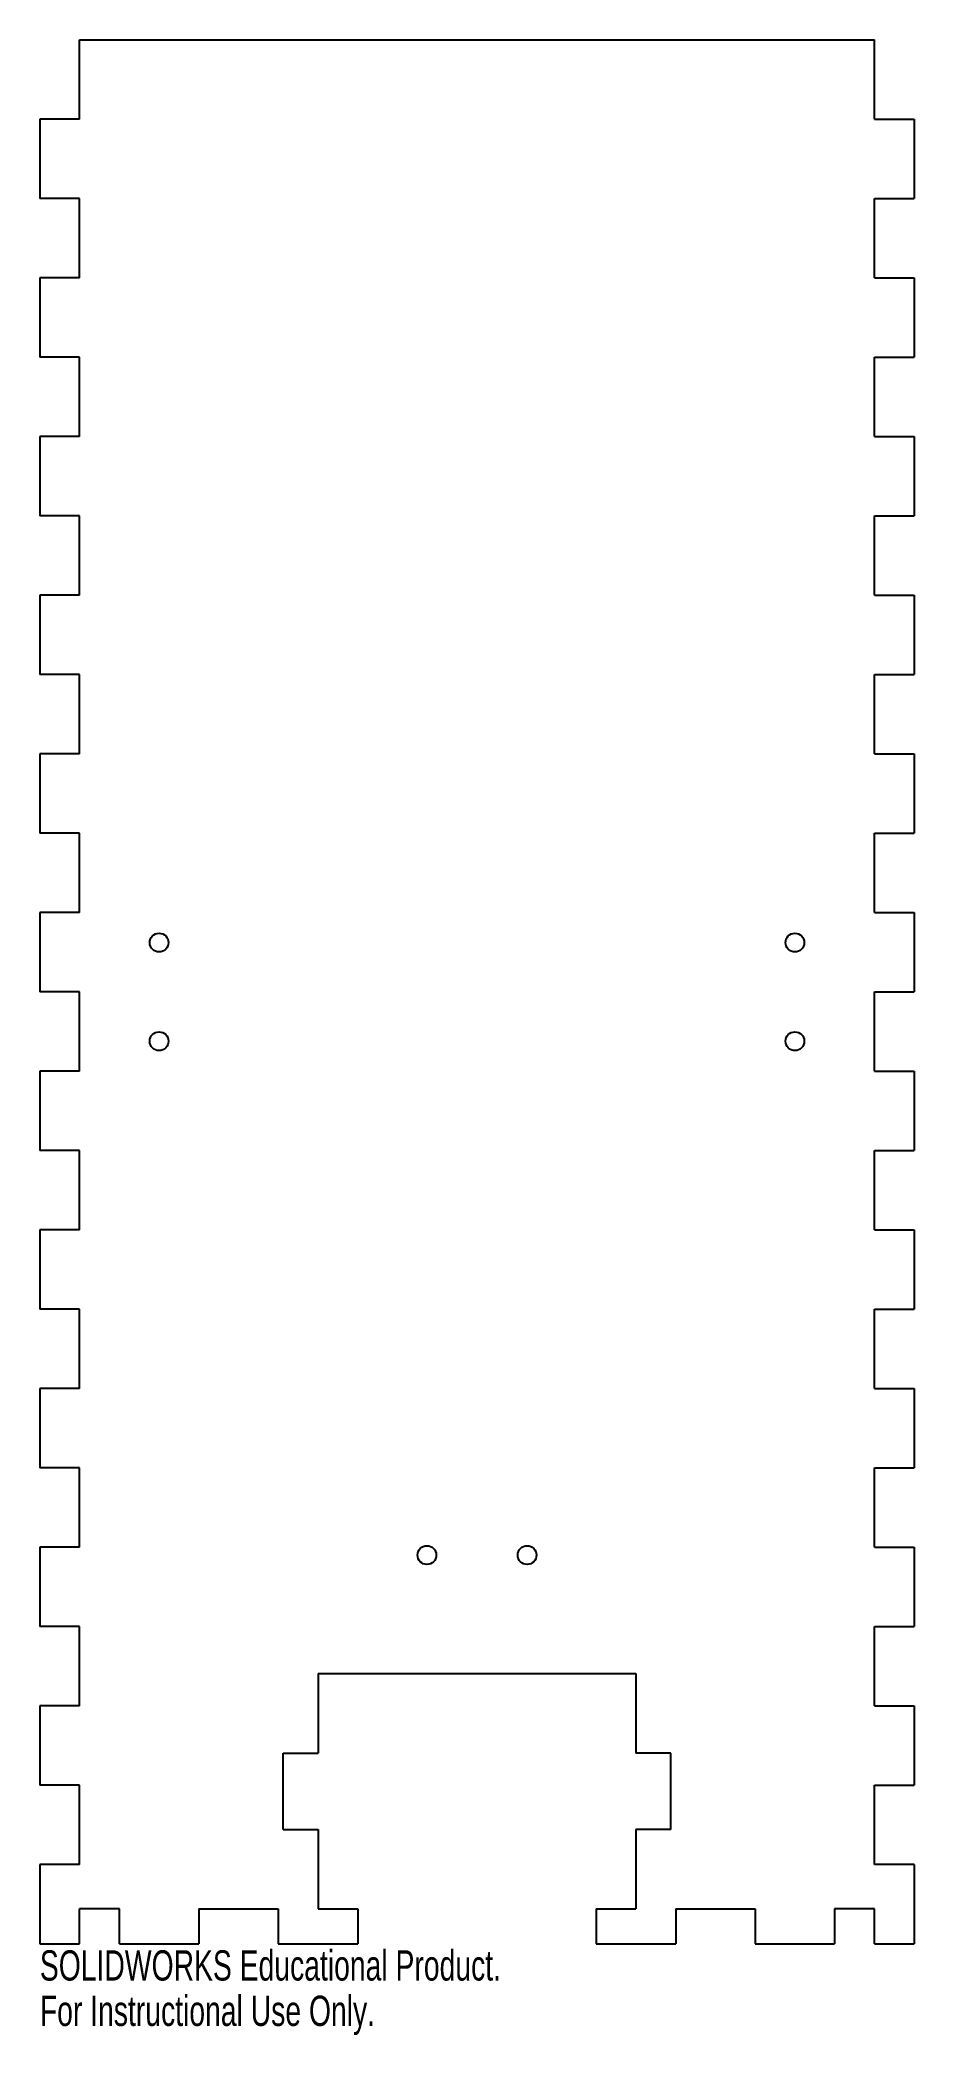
# Model space of a CAD drawing. Header units: inches. Extents: x -2.8 to 2.8, y -0.6 to 12.
import ezdxf

# ---------------------------------------------------------------- set-up
doc = ezdxf.new("R2010")
doc.units = ezdxf.units.IN
doc.header["$MEASUREMENT"] = 0
doc.styles.add('SLDTEXTSTYLE0', font='TXT', dxfattribs={"width": 0.7})

msp = doc.modelspace()

# ---------------------------------------------------------------- linework, layer by layer
at = {"color": 7, "linetype": 'Continuous', "lineweight": 25}
for p, q in [((-2.5, 11.47125), (-2.5, 11.97)), ((-2.5, 11.97), (2.5, 11.97)), ((2.5, 11.47125), (2.5, 11.97)), ((-2.5, 11.47125), (-2.75, 11.47125)), ((-2.75, 11.47125), (-2.75, 10.9725)), ((2.5, 11.47125), (2.75, 11.47125)), ((2.75, 11.47125), (2.75, 10.9725)), ((-2.5, 10.9725), (-2.75, 10.9725)), ((-2.5, 10.47375), (-2.5, 10.9725)), ((2.5, 10.9725), (2.75, 10.9725)), ((2.5, 10.47375), (2.5, 10.9725)), ((-2.5, 10.47375), (-2.75, 10.47375)), ((-2.75, 10.47375), (-2.75, 9.975)), ((2.5, 10.47375), (2.75, 10.47375)), ((2.75, 10.47375), (2.75, 9.975)), ((-2.5, 9.975), (-2.75, 9.975)), ((-2.5, 9.47625), (-2.5, 9.975)), ((2.5, 9.975), (2.75, 9.975)), ((2.5, 9.47625), (2.5, 9.975)), ((-2.5, 9.47625), (-2.75, 9.47625)), ((-2.75, 9.47625), (-2.75, 8.9775)), ((2.5, 9.47625), (2.75, 9.47625)), ((2.75, 9.47625), (2.75, 8.9775)), ((-2.5, 8.9775), (-2.75, 8.9775)), ((-2.5, 8.47875), (-2.5, 8.9775)), ((2.5, 8.9775), (2.75, 8.9775)), ((2.5, 8.47875), (2.5, 8.9775)), ((-2.5, 8.47875), (-2.75, 8.47875)), ((-2.75, 8.47875), (-2.75, 7.98)), ((2.5, 8.47875), (2.75, 8.47875)), ((2.75, 8.47875), (2.75, 7.98)), ((-2.5, 7.98), (-2.75, 7.98)), ((-2.5, 7.48125), (-2.5, 7.98)), ((2.5, 7.98), (2.75, 7.98)), ((2.5, 7.48125), (2.5, 7.98)), ((-2.5, 7.48125), (-2.75, 7.48125)), ((-2.75, 7.48125), (-2.75, 6.9825)), ((2.5, 7.48125), (2.75, 7.48125)), ((2.75, 7.48125), (2.75, 6.9825)), ((-2.5, 6.9825), (-2.75, 6.9825)), ((-2.5, 6.48375), (-2.5, 6.9825)), ((2.5, 6.9825), (2.75, 6.9825)), ((2.5, 6.48375), (2.5, 6.9825)), ((-2.5, 6.48375), (-2.75, 6.48375)), ((-2.75, 6.48375), (-2.75, 5.985)), ((2.5, 6.48375), (2.75, 6.48375)), ((2.75, 6.48375), (2.75, 5.985)), ((-2.5, 5.985), (-2.75, 5.985)), ((-2.5, 5.48625), (-2.5, 5.985)), ((2.5, 5.985), (2.75, 5.985)), ((2.5, 5.48625), (2.5, 5.985)), ((-2.5, 5.48625), (-2.75, 5.48625)), ((-2.75, 5.48625), (-2.75, 4.9875)), ((2.5, 5.48625), (2.75, 5.48625)), ((2.75, 5.48625), (2.75, 4.9875)), ((-2.5, 4.9875), (-2.75, 4.9875)), ((-2.5, 4.48875), (-2.5, 4.9875)), ((2.5, 4.9875), (2.75, 4.9875)), ((2.5, 4.48875), (2.5, 4.9875)), ((-2.5, 4.48875), (-2.75, 4.48875)), ((-2.75, 4.48875), (-2.75, 3.99)), ((2.5, 4.48875), (2.75, 4.48875)), ((2.75, 4.48875), (2.75, 3.99)), ((-2.5, 3.99), (-2.75, 3.99)), ((-2.5, 3.49125), (-2.5, 3.99)), ((2.5, 3.99), (2.75, 3.99)), ((2.5, 3.49125), (2.5, 3.99)), ((-2.5, 3.49125), (-2.75, 3.49125)), ((-2.75, 3.49125), (-2.75, 2.9925)), ((2.5, 3.49125), (2.75, 3.49125)), ((2.75, 3.49125), (2.75, 2.9925)), ((-2.5, 2.9925), (-2.75, 2.9925)), ((-2.5, 2.49375), (-2.5, 2.9925)), ((2.5, 2.9925), (2.75, 2.9925)), ((2.5, 2.49375), (2.5, 2.9925)), ((-2.5, 2.49375), (-2.75, 2.49375)), ((-2.75, 2.49375), (-2.75, 1.995)), ((2.5, 2.49375), (2.75, 2.49375)), ((2.75, 2.49375), (2.75, 1.995)), ((-2.5, 1.995), (-2.75, 1.995)), ((-2.5, 1.49625), (-2.5, 1.995)), ((2.5, 1.995), (2.75, 1.995)), ((2.5, 1.49625), (2.5, 1.995)), ((-1, 1.7), (1, 1.7)), ((-1, 1.7), (-1, 1.2)), ((1, 1.7), (1, 1.2)), ((-2.5, 1.49625), (-2.75, 1.49625)), ((-2.75, 1.49625), (-2.75, 0.9975)), ((2.5, 1.49625), (2.75, 1.49625)), ((2.75, 1.49625), (2.75, 0.9975)), ((-1.22, 1.2), (-1, 1.2)), ((-1.22, 0.72), (-1.22, 1.2)), ((1.22, 1.2), (1, 1.2)), ((1.22, 0.72), (1.22, 1.2)), ((-2.5, 0.9975), (-2.75, 0.9975)), ((-2.5, 0.49875), (-2.5, 0.9975)), ((2.5, 0.9975), (2.75, 0.9975)), ((2.5, 0.49875), (2.5, 0.9975)), ((-1.22, 0.72), (-1, 0.72)), ((-1, 0.72), (-1, 0.22)), ((1.22, 0.72), (1, 0.72)), ((1, 0.72), (1, 0.22)), ((-2.75, 0.49875), (-2.75, 0)), ((-2.5, 0.49875), (-2.75, 0.49875)), ((2.75, 0.49875), (2.5, 0.49875)), ((2.75, 0.49875), (2.75, 0)), ((-2.25, 0.22), (-2.5, 0.22)), ((-2.5, 0), (-2.5, 0.22)), ((-2.25, 0), (-2.25, 0.22)), ((-1.75, 0.22), (-1.25, 0.22)), ((-1.75, 0.22), (-1.75, 0)), ((-1.25, 0.22), (-1.25, 0)), ((-1, 0.22), (-0.75, 0.22)), ((-0.75, 0.22), (-0.75, 0)), ((0.75, 0.22), (0.75, 0)), ((0.75, 0.22), (1, 0.22)), ((1.25, 0.22), (1.75, 0.22)), ((1.25, 0.22), (1.25, 0)), ((1.75, 0.22), (1.75, 0)), ((2.5, 0.22), (2.25, 0.22)), ((2.25, 0.22), (2.25, 0)), ((2.5, 0), (2.5, 0.22)), ((-2.75, 0), (-2.5, 0)), ((-2.25, 0), (-1.75, 0)), ((-1.25, 0), (-0.75, 0)), ((0.75, 0), (1.25, 0)), ((1.75, 0), (2.25, 0)), ((2.5, 0), (2.75, 0))]:
    msp.add_line(p, q, dxfattribs=at)
for centre in [(-2, 6.29504), (2, 6.29504), (-2, 5.67496), (2, 5.67496), (-0.31496, 2.44441), (0.31496, 2.44441)]:
    msp.add_circle(centre, 0.05906, dxfattribs=at)

# ---------------------------------------------------------------- texts
at = {"color": 7, "linetype": 'Continuous', "char_height": 0.1903, "attachment_point": 1, "style": 'SLDTEXTSTYLE0'}
for s, insert in [('SOLIDWORKS Educational Product.', (-2.75, -0.04014)), ('For Instructional Use Only.', (-2.75, -0.32559))]:
    msp.add_mtext(s, dxfattribs=dict(at, insert=insert))

doc.saveas('drawing.dxf')
